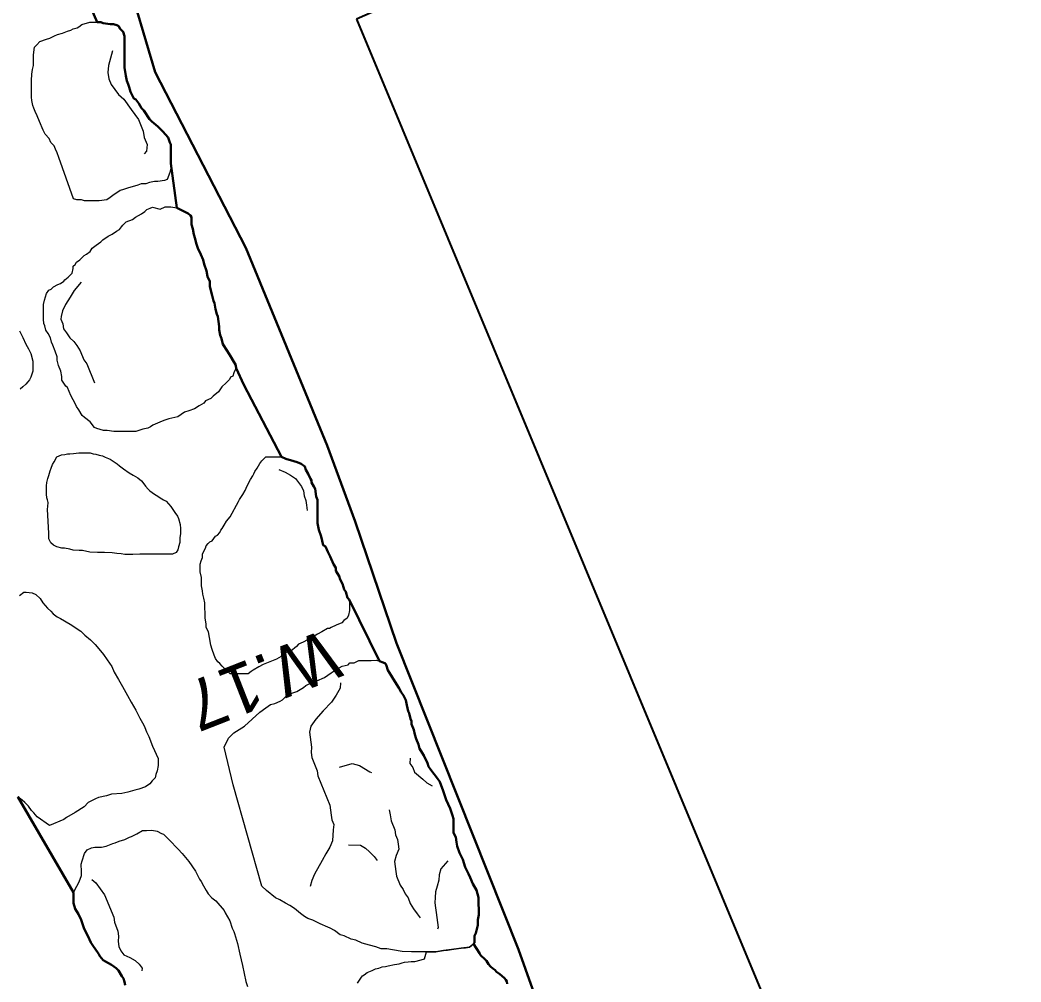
# Model space of a CAD drawing. Header units: millimetres. Extents: x -3113 to 15022, y -19591 to 4665.
# Drawn here: x 3356 to 4549, y -3268 to -2121 of the extents above; entities that cross this region are included whole.
import ezdxf

# ---------------------------------------------------------------- set-up
doc = ezdxf.new("R2010")
doc.units = ezdxf.units.MM
doc.header["$XCLIPFRAME"] = 2
for name, color, linetype, lineweight in [('0A-anno', 6, 'Continuous', 13), ('0A-detail', 7, 'Continuous', 18), ('0A-detail-detail', 7, 'Continuous', 13), ('0T-footprint', 251, 'Continuous', 30), ('0T-walltop', 7, 'Continuous', 30)]:
    doc.layers.add(name, color=color, linetype=linetype, lineweight=lineweight)
doc.styles.add('Annotative', font='Akzidenz-grotesk-roman.ttf')
picture_1 = doc.add_image_def('image1.tif', size_in_pixel=(6668, 8809))

msp = doc.modelspace()

# ---------------------------------------------------------------- linework, layer by layer
at = {"layer": '0A-detail'}
for points in [[(3420.2, -2334.5), (3402.6, -2285.2), (3400.8, -2279.6), (3398.5, -2275.2), (3397.1, -2271.3), (3393.2, -2267.4), (3391.1, -2262.8), (3386.4, -2257.5), (3383.8, -2252.9), (3379.7, -2242.3), (3377, -2235.7), (3374.3, -2230.5), (3372.9, -2226.6), (3371.6, -2223.3), (3370.3, -2217.3), (3370.2, -2213.3), (3370.2, -2208), (3370.1, -2202.7), (3370, -2193.5), (3370.6, -2186.2), (3371.2, -2180.3), (3372.5, -2175.7), (3372.4, -2170.4), (3372.4, -2163.1), (3373.6, -2153.8), (3376.3, -2151.1), (3380.1, -2147.1), (3388.1, -2144.3), (3392.1, -2143), (3397.3, -2140.3), (3401.2, -2138.9), (3407.1, -2137), (3413.1, -2134.9), (3417.1, -2133.6), (3419.7, -2132.1), (3424.3, -2130.8), (3426.4, -2129.5), (3430.2, -2126.7), (3439.5, -2124.1), (3448.7, -2124), (3452.7, -2123.9), (3455.4, -2125.2), (3463.9, -2126.4), (3467.9, -2126.4), (3471.9, -2127.8), (3474, -2129), (3475.3, -2131.6), (3477.2, -2133.7), (3479.3, -2135.6), (3480.7, -2140.9), (3480.7, -2147.5), (3480.8, -2152.8), (3480.9, -2162.8), (3480.9, -2171.3), (3481, -2177.9), (3482.4, -2187.9), (3483.7, -2193.8), (3485.2, -2197.8), (3486.5, -2201.6), (3487.9, -2206.9), (3489.2, -2209.6), (3491.9, -2214.9), (3494.5, -2216.2), (3497.9, -2220.8), (3501.2, -2226.7), (3504, -2229.3), (3510.7, -2239.8), (3513.3, -2242.5), (3520.6, -2248.3), (3526.7, -2254.3), (3532.7, -2261.5), (3534.7, -2267.4), (3536, -2270), (3536.1, -2274.7), (3536.1, -2280.6), (3536.2, -2284.6), (3536.2, -2289.9), (3536.3, -2296.5), (3535, -2303.1), (3531.8, -2311.7), (3528.5, -2312.5), (3520.6, -2313.8), (3516.6, -2313.9), (3510.6, -2315.2), (3506.1, -2316.6), (3500.8, -2316.6), (3496.8, -2318.1), (3492.9, -2319.4), (3485.6, -2321.5), (3479.6, -2323.5), (3475.7, -2324.8), (3471.8, -2327.5), (3468.5, -2329.5), (3463.9, -2332.8), (3459.9, -2335.6), (3450.6, -2337), (3446.7, -2337), (3433.4, -2337.1), (3429.5, -2335.9), (3424.2, -2335.9)], [(3468.3, -2611.9), (3460.4, -2610.7), (3455.8, -2610.7), (3447.8, -2608.2), (3445.2, -2606.9), (3439.8, -2600.3), (3433.2, -2595.1), (3430.5, -2592.5), (3426.5, -2585.9), (3423.8, -2581.9), (3422.4, -2579.3), (3419.8, -2574.1), (3417, -2568.8), (3413.1, -2559.5), (3410.9, -2557.6), (3406.3, -2550.4), (3406.2, -2546.4), (3404.9, -2539.8), (3402.2, -2533.2), (3400.8, -2526.6), (3400.7, -2522.6), (3398.1, -2516.1), (3395.4, -2508.8), (3394, -2505.5), (3392.6, -2500.2), (3390, -2494.9), (3387.2, -2490.9), (3385.9, -2485.7), (3384.6, -2483.1), (3384.5, -2477.8), (3384.5, -2473.8), (3384.4, -2470.6), (3384.4, -2465.3), (3384.4, -2460.6), (3385.6, -2455.3), (3386.9, -2451.4), (3388.1, -2447.3), (3390.8, -2443.3), (3393.4, -2442), (3396.1, -2439.3), (3401.3, -2436.6), (3404.5, -2435.3), (3408.5, -2432.6), (3409.8, -2431.2), (3413.8, -2427.9), (3418.4, -2423.3), (3419.7, -2417.4), (3419.6, -2414.7), (3422.2, -2412.6), (3423.6, -2409.9), (3427.5, -2407.3), (3432.7, -2401.9), (3435.4, -2400.6), (3440, -2397.3), (3442.5, -2393.2), (3447.2, -2389.9), (3452.5, -2385.9), (3455.1, -2383.2), (3461.6, -2379.2), (3466.2, -2376.5), (3471.5, -2373.2), (3474.8, -2371.2), (3477.4, -2367.8), (3478.7, -2365.8), (3482.7, -2361.8), (3490.5, -2359.1), (3493.8, -2356.4), (3501.1, -2352.4), (3505.1, -2349.7), (3507.6, -2347.1), (3511.6, -2345.6), (3514.2, -2344.3), (3523.5, -2346.9), (3529.4, -2344.2), (3533.4, -2344.1), (3536, -2344.1), (3543.3, -2345.3), (3548.6, -2348), (3556.7, -2351.9), (3559.3, -2354.5), (3560.6, -2356.5), (3560.7, -2361.1), (3560.7, -2365.1), (3562.1, -2370.4), (3563.5, -2376.9), (3564.9, -2382.2), (3566.2, -2387.5), (3568.3, -2393.5), (3571.6, -2400.7), (3574.4, -2407.3), (3575.7, -2412.5), (3578.4, -2420.5), (3579.9, -2427.1), (3582.5, -2433.1), (3582.6, -2439), (3585.4, -2449.6), (3586.7, -2456.1), (3588, -2458.7), (3589.4, -2466), (3590.8, -2471.9), (3592.2, -2474.6), (3593.6, -2486.5), (3593.6, -2490.5), (3595, -2497.1), (3596.3, -2501), (3597.8, -2507.6), (3603.2, -2515.5), (3607.1, -2522.1), (3611.2, -2528.6), (3613.1, -2532), (3613.8, -2535.9), (3611.3, -2541.9), (3610, -2545.8), (3607.3, -2547.2), (3606.1, -2549.9), (3602.1, -2553.9), (3596.8, -2558.6), (3593, -2564.5), (3586.5, -2569.8), (3583.8, -2572.6), (3577.2, -2575.2), (3575.2, -2578), (3570, -2581.3), (3564.1, -2584.7), (3557.5, -2587.3), (3552.2, -2588.8), (3544.3, -2594.1), (3533.7, -2596.8), (3529.1, -2598.2), (3525.8, -2599.5), (3514.6, -2604.3), (3512, -2606.3), (3508.7, -2607.7), (3502.7, -2609), (3494.2, -2611.7), (3488.9, -2611.7), (3480.9, -2611.8), (3471.7, -2611.9)], [(3390.8, -2733.1), (3389.3, -2704.1), (3389.7, -2701.1), (3389.8, -2696.4), (3389.2, -2693), (3388.5, -2690.8), (3387.9, -2686.3), (3387.9, -2682.6), (3387.8, -2676.4), (3388.4, -2672.6), (3389.5, -2667.7), (3390.8, -2664), (3392.2, -2658.8), (3393.6, -2655.6), (3395, -2651.1), (3397, -2647.7), (3400.1, -2642.1), (3405.8, -2639.5), (3409.7, -2639.3), (3412.8, -2638.5), (3415.9, -2638.5), (3420.2, -2637.9), (3426.3, -2637.2), (3430.7, -2637.2), (3435.6, -2637.1), (3439.9, -2637.1), (3443.6, -2638.2), (3446.7, -2638.9), (3450.7, -2640.1), (3454.7, -2640.6), (3457.8, -2642.5), (3463.6, -2644.9), (3469.6, -2648.5), (3472.1, -2650.4), (3475.1, -2652.8), (3479.7, -2656.1), (3486.3, -2660.8), (3491.3, -2663.7), (3496.6, -2666.8), (3501.2, -2670.7), (3503.7, -2674.1), (3505.9, -2676.9), (3508.9, -2680.6), (3511.2, -2682.6), (3513.7, -2684.5), (3516.4, -2686.3), (3520.4, -2688.8), (3523.5, -2690.6), (3527.3, -2693), (3530.4, -2694.9), (3535.9, -2701), (3541, -2708.1), (3544.1, -2712.6), (3545.1, -2715.3), (3547.3, -2722.4), (3547.4, -2727.3), (3547.4, -2733.2), (3546.8, -2738.4), (3546.8, -2744), (3545.3, -2749.1), (3544.5, -2752.6), (3542.6, -2755.8), (3538.1, -2757.7), (3534.3, -2757.7), (3529.7, -2757.8), (3526.6, -2757.8), (3519.8, -2757.9), (3515, -2757.9), (3508.2, -2758), (3499, -2758), (3490.6, -2758.1), (3485.1, -2758.2), (3481.1, -2758.2), (3476.7, -2757.5), (3471.7, -2757), (3466.2, -2756.4), (3456.9, -2755.9), (3448.6, -2756), (3439.7, -2755.5), (3431, -2753.7), (3427, -2753.4), (3419.9, -2753.2), (3415.6, -2752), (3409.5, -2750.8), (3406.4, -2750.8), (3400.2, -2749), (3396.1, -2747.2), (3393.3, -2744.2), (3390.9, -2739.8), (3390.8, -2735.5)], [(3616.7, -2695.3), (3618, -2692.7), (3621.9, -2686.7), (3624.5, -2682), (3625.7, -2679.3), (3628.4, -2673.4), (3630.9, -2668.8), (3633.6, -2664.7), (3634.9, -2662), (3636.2, -2659.4), (3638.7, -2655.4), (3642, -2650), (3644.6, -2646.8), (3647.2, -2644.1), (3649.2, -2642.1), (3651.9, -2642.1), (3657.2, -2642), (3661.1, -2642), (3667.8, -2641.9), (3673, -2644.5), (3682.4, -2647.1), (3686.4, -2648.3), (3691.2, -2650.1), (3695.6, -2653.6), (3697, -2657.6), (3699.7, -2662.1), (3702.3, -2668.1), (3703.8, -2670.1), (3703.8, -2672.7), (3706.4, -2677.3), (3707.8, -2680), (3709.2, -2689.1), (3710.6, -2693.1), (3710.7, -2707.6), (3710.8, -2712.9), (3710.8, -2716.9), (3710.8, -2720.9), (3712.2, -2728.8), (3715, -2736.7), (3716.3, -2742), (3717.7, -2747.3), (3720.3, -2748.6), (3723, -2755.2), (3725.7, -2760.5), (3729.8, -2769.7), (3732.5, -2774.3), (3732.5, -2777.6), (3736.5, -2784.2), (3737.8, -2788.1), (3740.6, -2793.4), (3741.9, -2797.4), (3742.5, -2799.9), (3744.7, -2802.6), (3746.6, -2809.9), (3748.6, -2811.9), (3748.7, -2815.8), (3748.7, -2821.1), (3748.8, -2825.1), (3747.5, -2830.4), (3746.3, -2834.3), (3742.3, -2837), (3739.7, -2839.7), (3733.1, -2842.4), (3727.1, -2845.1), (3725.2, -2846.5), (3722.6, -2846.5), (3716, -2850.5), (3710.7, -2853.2), (3704.1, -2857.2), (3693.6, -2862.6), (3688.3, -2865.3), (3685.7, -2868), (3679.1, -2873.3), (3673.8, -2874.7), (3667.3, -2880), (3664.7, -2881.4), (3662, -2882.8), (3656, -2885.4), (3646.1, -2889.5), (3640.9, -2892.2), (3634.3, -2896.2), (3631.7, -2897.6), (3628.3, -2900.3), (3624.4, -2900.3), (3621.1, -2900.3), (3616.4, -2900.4), (3613.2, -2900.4), (3610.5, -2900.4), (3606.6, -2900.5), (3602.6, -2896.5), (3597.3, -2891.3), (3594.5, -2888), (3591.9, -2886), (3589.3, -2882), (3587.8, -2878.1), (3585.2, -2871.6), (3583.8, -2866.3), (3582.3, -2857), (3581, -2850.4), (3578.3, -2845.1), (3578.3, -2841.1), (3576.8, -2833.9), (3576.8, -2829.2), (3576.7, -2820.7), (3576.7, -2816), (3575.3, -2810.2), (3574, -2805.5), (3573.9, -2801.5), (3572.6, -2795.6), (3572.6, -2791.7), (3572.5, -2785.7), (3571.1, -2779.1), (3571.1, -2775.1), (3571.1, -2769.8), (3572.3, -2765.8), (3573.6, -2761.9), (3573.6, -2757.9), (3574.8, -2755.2), (3577.5, -2750.6), (3578.1, -2747.9), (3580.6, -2745.3), (3582.7, -2743.2), (3585.3, -2741.9), (3589.3, -2736.5), (3591.8, -2735.2), (3594.5, -2731.9), (3595.8, -2729.3), (3597.1, -2727.3), (3599.7, -2723.2), (3602.3, -2718.6), (3606.8, -2713.3)], [(3654.6, -2937), (3659.9, -2935.7), (3666.4, -2932.9), (3669, -2931.6), (3675.6, -2925), (3686.1, -2921.6), (3694.1, -2916.9), (3696.7, -2914.2), (3700, -2912.8), (3704.5, -2910.2), (3709.8, -2908.7), (3719.1, -2904.8), (3726.9, -2899.4), (3732.9, -2895.3), (3740.2, -2891.3), (3747.4, -2889.9), (3749.3, -2887.3), (3754.6, -2887.2), (3759.9, -2884.5), (3765.8, -2884.4), (3770.5, -2884.4), (3774.5, -2884.4), (3781.1, -2884.3), (3789, -2886.9), (3791.7, -2888.2), (3793.1, -2890.8), (3794.4, -2896.1), (3798.5, -2902.6), (3801.1, -2906.6), (3807.8, -2917.2), (3810.6, -2922.4), (3813.2, -2926.3), (3815.9, -2931.7), (3817.3, -2937.6), (3818.7, -2944.9), (3820, -2947.5), (3821.4, -2954), (3822.8, -2956.7), (3822.8, -2960.6), (3825.5, -2967.3), (3826.9, -2972.6), (3828.3, -2977.8), (3830.9, -2984.5), (3832.3, -2989.6), (3835.6, -2994.6), (3837.6, -2997.6), (3841.7, -3006.8), (3843.1, -3010.7), (3845.8, -3014.7), (3853.8, -3025.2), (3856.5, -3029.1), (3860.5, -3039.7), (3863.9, -3050.7), (3868.7, -3060.8), (3871.4, -3069.4), (3872.7, -3073.4), (3872.8, -3078), (3872.8, -3084), (3872.9, -3089.9), (3875.6, -3095.2), (3876.3, -3101.1), (3877, -3105.7), (3879.8, -3113.6), (3883.8, -3121.5), (3886.5, -3130.8), (3890.5, -3138.6), (3892.6, -3143.3), (3895.9, -3150.5), (3900, -3158.4), (3902.7, -3167), (3902.7, -3172.9), (3902.8, -3182.9), (3902.9, -3187.5), (3901.6, -3193.5), (3901.7, -3200.1), (3899.2, -3209.4), (3897.8, -3212.7), (3897.9, -3220.7), (3895.3, -3223.3), (3892, -3226), (3882.1, -3227.4), (3870.2, -3228.8), (3860.9, -3230.2), (3851.7, -3231.6), (3843.8, -3231.6), (3837.2, -3231.7), (3828.6, -3231.8), (3822.6, -3231.8), (3811.6, -3231.3), (3800.1, -3229.4), (3793.4, -3228.2), (3786.8, -3228.3), (3780.2, -3225.6), (3772.6, -3223.8), (3764, -3221.2), (3756.3, -3217.9), (3751, -3216.7), (3742.4, -3212.8), (3737.8, -3211.5), (3731.1, -3206.3), (3725.8, -3203.6), (3723.1, -3202.3), (3713.8, -3198.4), (3705.1, -3194), (3699.2, -3192), (3695.2, -3189.4), (3690.5, -3186.1), (3683.2, -3180.2), (3677.8, -3176.3), (3672.6, -3173.7), (3665.9, -3169.8), (3660.6, -3167.2), (3650, -3158.7), (3644.6, -3153.4), (3610.4, -3032.8), (3599.7, -2988), (3604.8, -2977), (3611.3, -2970.9), (3623.7, -2962.7), (3642, -2946.3), (3649.3, -2941.1)]]:
    msp.add_lwpolyline(points, close=True, dxfattribs=at)
for points in [[(3355.6, -2491.7), (3359.7, -2499.7), (3363.5, -2507.7), (3366.6, -2513.2), (3369.1, -2518.7), (3371.7, -2528), (3371.7, -2534.4), (3371.8, -2540), (3370.6, -2543.4), (3369.3, -2547.1), (3367.6, -2550.2), (3365.7, -2552.6), (3363.3, -2555.2), (3359.6, -2558.6), (3356.4, -2561.4)], [(3355.7, -2807), (3361, -2803.1), (3363.9, -2803.1), (3370.7, -2804), (3375.4, -2806), (3380.3, -2810.7), (3383.7, -2816), (3389.1, -2822.1), (3393, -2826), (3395.9, -2828.9), (3400.7, -2832.6), (3404.6, -2834.5), (3416.2, -2841.2), (3428.9, -2849.7), (3433.7, -2854.5), (3440.5, -2859.8), (3445.8, -2865.5), (3450.2, -2870.7), (3456, -2877.4), (3460.4, -2883.7), (3465.9, -2891.8), (3468.7, -2898.5), (3473.7, -2907.1), (3478.6, -2915.7), (3484.5, -2926.3), (3488.8, -2934.4), (3494.2, -2943.6), (3499.1, -2953.2), (3504, -2961.8), (3505, -2964.6), (3507, -2969.5), (3509.9, -2975.2), (3514.3, -2986.7), (3520.8, -3001.2), (3520.8, -3009.8), (3519.9, -3016.1), (3518, -3020.4), (3517.2, -3024.3), (3513.8, -3028.1), (3510.9, -3031.6), (3505.7, -3035), (3498, -3038), (3493.2, -3038.9), (3485, -3041.4), (3477.8, -3043), (3465.2, -3044), (3459.5, -3046), (3449.9, -3048), (3446.5, -3049.5), (3443.2, -3051), (3437.4, -3053.9), (3432.7, -3058.8), (3422.1, -3065.6), (3411.6, -3071.5), (3408.7, -3073.9), (3391.5, -3081.2), (3376.9, -3070.8), (3373, -3066), (3370.1, -3063.1), (3366.7, -3058), (3362.3, -3053.6), (3359.1, -3051), (3357.4, -3049.8), (3353.6, -3047)], [(3481.8, -3271.2), (3480.8, -3267.3), (3479.8, -3263.5), (3477.8, -3260.7), (3473.9, -3253.9), (3471, -3251.1), (3465.2, -3247.3), (3458.3, -3243), (3455.5, -3241.6), (3451.6, -3236.8), (3450.2, -3234.4), (3448.6, -3232), (3443.8, -3225.3), (3440.8, -3220.5), (3437, -3212.8), (3433, -3204.3), (3429.1, -3193.7), (3426.1, -3186.9), (3422.2, -3180.3), (3420.2, -3173.5), (3420.1, -3166.3), (3420.1, -3161), (3424.1, -3153.5), (3426.7, -3148.4), (3429.5, -3140.7), (3429.5, -3135.9), (3429.4, -3127.2), (3430.4, -3123.3), (3433.2, -3114.7), (3436.4, -3110.2), (3441.7, -3107.8), (3445.6, -3106.8), (3453.3, -3106.8), (3459.1, -3105.7), (3466.8, -3102.8), (3469.7, -3101.7), (3474.4, -3099.8), (3481.1, -3097.8), (3486.9, -3094.9), (3489.3, -3094.3), (3495.6, -3090.9), (3502.2, -3087), (3507.1, -3087), (3513.3, -3086.9), (3519.6, -3087.9), (3525, -3090.6), (3527.4, -3091.6), (3529.3, -3093.5), (3534.1, -3098.2), (3544.8, -3109.2), (3549.7, -3114.5), (3553.6, -3119.3), (3557.5, -3124.1), (3565.3, -3135.7), (3570.3, -3145.2), (3572.2, -3148), (3575.1, -3152.9), (3578.1, -3158.5), (3580.5, -3162.4), (3584.9, -3167.2), (3589.7, -3171), (3599.5, -3182.5), (3600.9, -3185.3), (3606.3, -3194.9), (3609.3, -3203.6), (3611.2, -3207.5), (3611.7, -3209.8), (3615.3, -3221.8), (3618.3, -3234.4), (3621.3, -3247.9), (3623.3, -3257.4), (3625.3, -3267), (3627.2, -3272.8)], [(3758.5, -3269.1), (3760.6, -3265.3), (3763, -3261.9), (3764.3, -3260.2), (3766.4, -3258.9), (3769.8, -3256.3), (3774.1, -3254.6), (3776, -3253.8), (3779.8, -3252), (3783.7, -3251.1), (3787.9, -3249.4), (3791.7, -3249.3), (3795.1, -3248.5), (3802.3, -3246.7), (3808.2, -3245.9), (3811.6, -3244.9), (3814.6, -3244.1), (3818.8, -3243.5), (3822.2, -3243.1), (3826.8, -3243.1), (3834.4, -3241.3), (3838.2, -3240.1), (3840.5, -3231.7), (3843.8, -3231.6), (3847.7, -3231.6), (3851.7, -3231.6), (3856.2, -3230.9), (3860.9, -3230.2), (3865.5, -3229.6), (3870.2, -3228.8), (3876.1, -3228.2), (3882.1, -3227.4), (3887, -3226.8), (3892, -3226), (3896.6, -3222), (3903.8, -3233.1), (3905.1, -3235.6), (3910.1, -3240.6), (3912, -3242.3), (3913.2, -3244.5), (3914.5, -3246.5), (3917, -3249.1), (3919.6, -3251.6), (3922.2, -3253.2), (3923.9, -3255.4), (3928.1, -3258.3), (3930.2, -3260.4), (3933.6, -3262.9), (3935, -3265), (3936.3, -3267.1), (3936.7, -3269.7)]]:
    msp.add_lwpolyline(points, dxfattribs=at)
at = {"layer": '0A-detail-detail'}
for points in [[(3466.4, -2158.1), (3464.1, -2167), (3461.7, -2175.8), (3461.1, -2184), (3462.1, -2191.4), (3464.9, -2198.2), (3469.3, -2204.3), (3473.8, -2210.4), (3479.9, -2215.8), (3488.8, -2228), (3493.2, -2234.1), (3497.7, -2240.2), (3503.2, -2253.8), (3504.2, -2261.3), (3507.7, -2269.7), (3507, -2277.9), (3504.3, -2281)], [(3429.4, -2433.9), (3420.8, -2443.6), (3416.3, -2451.6), (3410.4, -2460.3), (3407.2, -2467.8), (3405.4, -2474.8), (3405.1, -2478), (3407.3, -2483.4), (3408.1, -2489.3), (3411.6, -2494.1), (3415.7, -2500.3), (3420.5, -2504.5), (3424.1, -2509.4), (3428.1, -2515.5), (3432.5, -2526.2), (3436, -2531.1), (3445.2, -2553.9)], [(3664.8, -2656.9), (3672.3, -2660.1), (3678.5, -2663.8), (3684.7, -2667.6), (3688.2, -2672.4), (3691.7, -2677.2), (3693.9, -2682.6), (3694.7, -2688.5), (3696.9, -2693.8), (3697.7, -2699.7), (3698.6, -2705.7)], [(3738.2, -2911.3), (3737.7, -2917.7), (3733.1, -2925.8), (3727.3, -2934.4), (3717.4, -2944.6), (3708.8, -2954.4), (3703, -2963), (3701.1, -2970), (3702, -2975.9), (3702.8, -2981.8), (3703.6, -2987.7), (3703.1, -2994.1), (3703.9, -3000), (3710.5, -3016.1), (3711.3, -3022), (3725.4, -3056.9), (3726.2, -3062.8), (3727.1, -3068.7), (3727.9, -3074.6), (3730.1, -3080), (3729.6, -3086.4), (3728.6, -3099.3), (3725.4, -3106.9), (3720.8, -3114.9), (3716.3, -3123), (3707.3, -3139.2), (3704.1, -3146.7), (3702.2, -3153.7)], [(3821.3, -3000.9), (3820.8, -3007.3), (3824.3, -3012.2), (3826.5, -3017.5), (3836.2, -3026.1), (3841, -3030.4), (3847.2, -3034.1)], [(3736.8, -3011.7), (3752, -3007.1), (3760.9, -3009.7), (3773.3, -3017.2), (3775.2, -3018)], [(3796.3, -3062.5), (3797.2, -3068.4), (3798.5, -3075.7), (3802.9, -3086.4), (3803.7, -3092.3), (3805.9, -3097.7), (3806.7, -3103.6), (3807.5, -3109.5), (3804.4, -3117), (3802.5, -3124), (3803.3, -3129.9), (3804.2, -3135.8), (3805, -3141.7), (3809.4, -3152.4), (3812.9, -3157.3), (3815, -3162.6), (3818.6, -3167.5), (3821.3, -3174.2), (3825.3, -3180.3), (3829.4, -3186.5), (3832.9, -3191.3)], [(3747.6, -3104.1), (3761.9, -3104.6), (3768.1, -3108.3), (3772.9, -3112.6), (3778.3, -3118.2), (3781.8, -3123)], [(3866.1, -3123.2), (3857.6, -3132.9), (3855.8, -3139.9), (3855.2, -3146.3), (3853.4, -3153.3), (3851.5, -3160.3), (3851, -3166.8), (3850.5, -3173.2), (3851.4, -3179.1), (3852.2, -3185), (3853, -3190.9), (3853.9, -3196.9), (3854.7, -3202.8), (3853.9, -3204.6)], [(3441.9, -3145.4), (3446.7, -3149.6), (3457.2, -3163.9), (3468, -3190.5), (3468.8, -3196.4), (3473.1, -3207), (3473.9, -3212.9), (3473.4, -3219.3), (3474.2, -3225.2), (3476.4, -3230.5), (3479.9, -3235.3), (3487.3, -3238.4), (3493.5, -3242.1), (3498.3, -3246.4), (3501.8, -3251.2), (3501.5, -3254.3)]]:
    msp.add_lwpolyline(points, dxfattribs=at)
at = {"layer": '0T-footprint'}
msp.add_lwpolyline([(3455.4, -1975.8), (3482, -2064), (3517.3, -2183.5), (3625.4, -2393.1), (3722.3, -2628.4), (3755.6, -2718.8), (3804.9, -2863.9), (3950.4, -3229), (4020.9, -3427.5), (4131.2, -3690.2), (4255.6, -3997.2), (4306.5, -4137.2)], dxfattribs=at)
at = {"layer": '0T-walltop'}
for points in [[(3936.7, -3269.7), (3936.3, -3267.1), (3935, -3265), (3933.6, -3262.9), (3930.2, -3260.4), (3928.1, -3258.3), (3923.9, -3255.4), (3922.2, -3253.2), (3919.6, -3251.6), (3917, -3249.1), (3914.5, -3246.5), (3913.2, -3244.5), (3912, -3242.3), (3910.1, -3240.6), (3905.1, -3235.6), (3903.8, -3233.1), (3896.6, -3222), (3896.6, -3222), (3897.9, -3220.7), (3897.8, -3212.7), (3899.2, -3209.4), (3901.7, -3200.1), (3901.6, -3193.5), (3902.9, -3187.5), (3902.8, -3182.9), (3902.7, -3172.9), (3902.7, -3167), (3900, -3158.4), (3895.9, -3150.5), (3892.6, -3143.3), (3890.5, -3138.6), (3886.5, -3130.8), (3883.8, -3121.5), (3879.8, -3113.6), (3877, -3105.7), (3876.3, -3101.1), (3875.6, -3095.2), (3872.9, -3089.9), (3872.8, -3084), (3872.8, -3078), (3872.7, -3073.4), (3871.4, -3069.4), (3868.7, -3060.8), (3863.9, -3050.7), (3860.5, -3039.7), (3856.5, -3029.1), (3853.8, -3025.2), (3845.8, -3014.7), (3843.1, -3010.7), (3841.7, -3006.8), (3837.6, -2997.6), (3835.6, -2994.6), (3832.3, -2989.6), (3830.9, -2984.5), (3828.3, -2977.8), (3826.9, -2972.6), (3825.5, -2967.3), (3822.8, -2960.6), (3822.8, -2956.7), (3821.4, -2954), (3820, -2947.5), (3818.7, -2944.9), (3817.3, -2937.6), (3815.9, -2931.7), (3813.2, -2926.3), (3810.6, -2922.4), (3807.8, -2917.2), (3801.1, -2906.6), (3798.5, -2902.6), (3794.4, -2896.1), (3793.1, -2890.8), (3791.7, -2888.2), (3789, -2886.9), (3784.7, -2885.5), (3748.6, -2811.9), (3746.6, -2809.9), (3744.7, -2802.6), (3742.5, -2799.9), (3741.9, -2797.4), (3740.6, -2793.4), (3737.8, -2788.1), (3736.5, -2784.2), (3732.5, -2777.6), (3732.5, -2774.3), (3729.8, -2769.7), (3725.7, -2760.5), (3723, -2755.2), (3720.3, -2748.6), (3717.7, -2747.3), (3716.3, -2742), (3715, -2736.7), (3712.2, -2728.8), (3710.8, -2720.9), (3710.8, -2716.9), (3710.8, -2712.9), (3710.7, -2707.6), (3710.6, -2693.1), (3709.2, -2689.1), (3707.8, -2680), (3706.4, -2677.3), (3703.8, -2672.7), (3703.8, -2670.1), (3702.3, -2668.1), (3699.7, -2662.1), (3697, -2657.6), (3695.6, -2653.6), (3691.2, -2650.1), (3686.4, -2648.3), (3682.4, -2647.1), (3673, -2644.5), (3667.8, -2641.9), (3623.2, -2556.2), (3613.7, -2536.3), (3613.8, -2535.9), (3613.1, -2532), (3611.2, -2528.6), (3607.1, -2522.1), (3603.2, -2515.5), (3597.8, -2507.6), (3596.3, -2501), (3595, -2497.1), (3593.6, -2490.5), (3593.6, -2486.5), (3592.2, -2474.6), (3590.8, -2471.9), (3589.4, -2466), (3588, -2458.7), (3586.7, -2456.1), (3585.4, -2449.6), (3582.6, -2439), (3582.5, -2433.1), (3579.9, -2427.1), (3578.4, -2420.5), (3575.7, -2412.5), (3574.4, -2407.3), (3571.6, -2400.7), (3568.3, -2393.5), (3566.2, -2387.5), (3564.9, -2382.2), (3563.5, -2376.9), (3562.1, -2370.4), (3560.7, -2365.1), (3560.7, -2361.1), (3560.6, -2356.5), (3559.3, -2354.5), (3556.7, -2351.9), (3548.6, -2348), (3543.3, -2345.3), (3536.2, -2292.5), (3536.2, -2289.9), (3536.2, -2284.6), (3536.1, -2280.6), (3536.1, -2274.7), (3536, -2270), (3534.7, -2267.4), (3532.7, -2261.5), (3526.7, -2254.3), (3520.6, -2248.3), (3513.3, -2242.5), (3510.7, -2239.8), (3504, -2229.3), (3501.2, -2226.7), (3497.9, -2220.8), (3494.5, -2216.2), (3491.9, -2214.9), (3489.2, -2209.6), (3487.9, -2206.9), (3486.5, -2201.6), (3485.2, -2197.8), (3483.7, -2193.8), (3482.4, -2187.9), (3481, -2177.9), (3480.9, -2171.3), (3480.9, -2162.8), (3480.8, -2152.8), (3480.7, -2147.5), (3480.7, -2140.9), (3479.3, -2135.6), (3477.2, -2133.7), (3475.3, -2131.6), (3474, -2129), (3471.9, -2127.8), (3467.9, -2126.4), (3463.9, -2126.4), (3455.4, -2125.2), (3452.7, -2123.9), (3448.7, -2124), (3448.4, -2124), (3420, -2058.8)], [(3481.8, -3271.2), (3480.8, -3267.3), (3479.8, -3263.5), (3477.8, -3260.7), (3473.9, -3253.9), (3471, -3251.1), (3465.2, -3247.3), (3458.3, -3243), (3455.5, -3241.6), (3451.6, -3236.8), (3450.2, -3234.4), (3448.6, -3232), (3443.8, -3225.3), (3440.8, -3220.5), (3437, -3212.8), (3433, -3204.3), (3429.1, -3193.7), (3426.1, -3186.9), (3422.2, -3180.3), (3420.2, -3173.5), (3420.1, -3166.3), (3420.1, -3161), (3353.6, -3047)]]:
    msp.add_lwpolyline(points, dxfattribs=at)

# ---------------------------------------------------------------- texts
at = {"layer": '0A-anno', "insert": (3732.3, -2874.2), "char_height": 60, "width": 857188.759, "attachment_point": 4, "rotation": 201.4181, "style": 'Annotative'}
msp.add_mtext('W.17', dxfattribs=at)

# ---------------------------------------------------------------- pictures from other files: only their frames are drawn
image = msp.add_image(picture_1, insert=(4548.8, 3178.5), size_in_units=(6667, 8807.6), rotation=-180)
image.set_boundary_path([(2179.18, 8808.5), (-0.5, 3859.02), (791.07, 3508.7), (-0.5, 1607.6), (-0.5, 1607.6), (3674.99, -0.5), (6667.5, 6386.38), (6667.5, 7108.85), (2641.04, 8808.5), (2179.18, 8808.5)])

doc.saveas('drawing.dxf')
